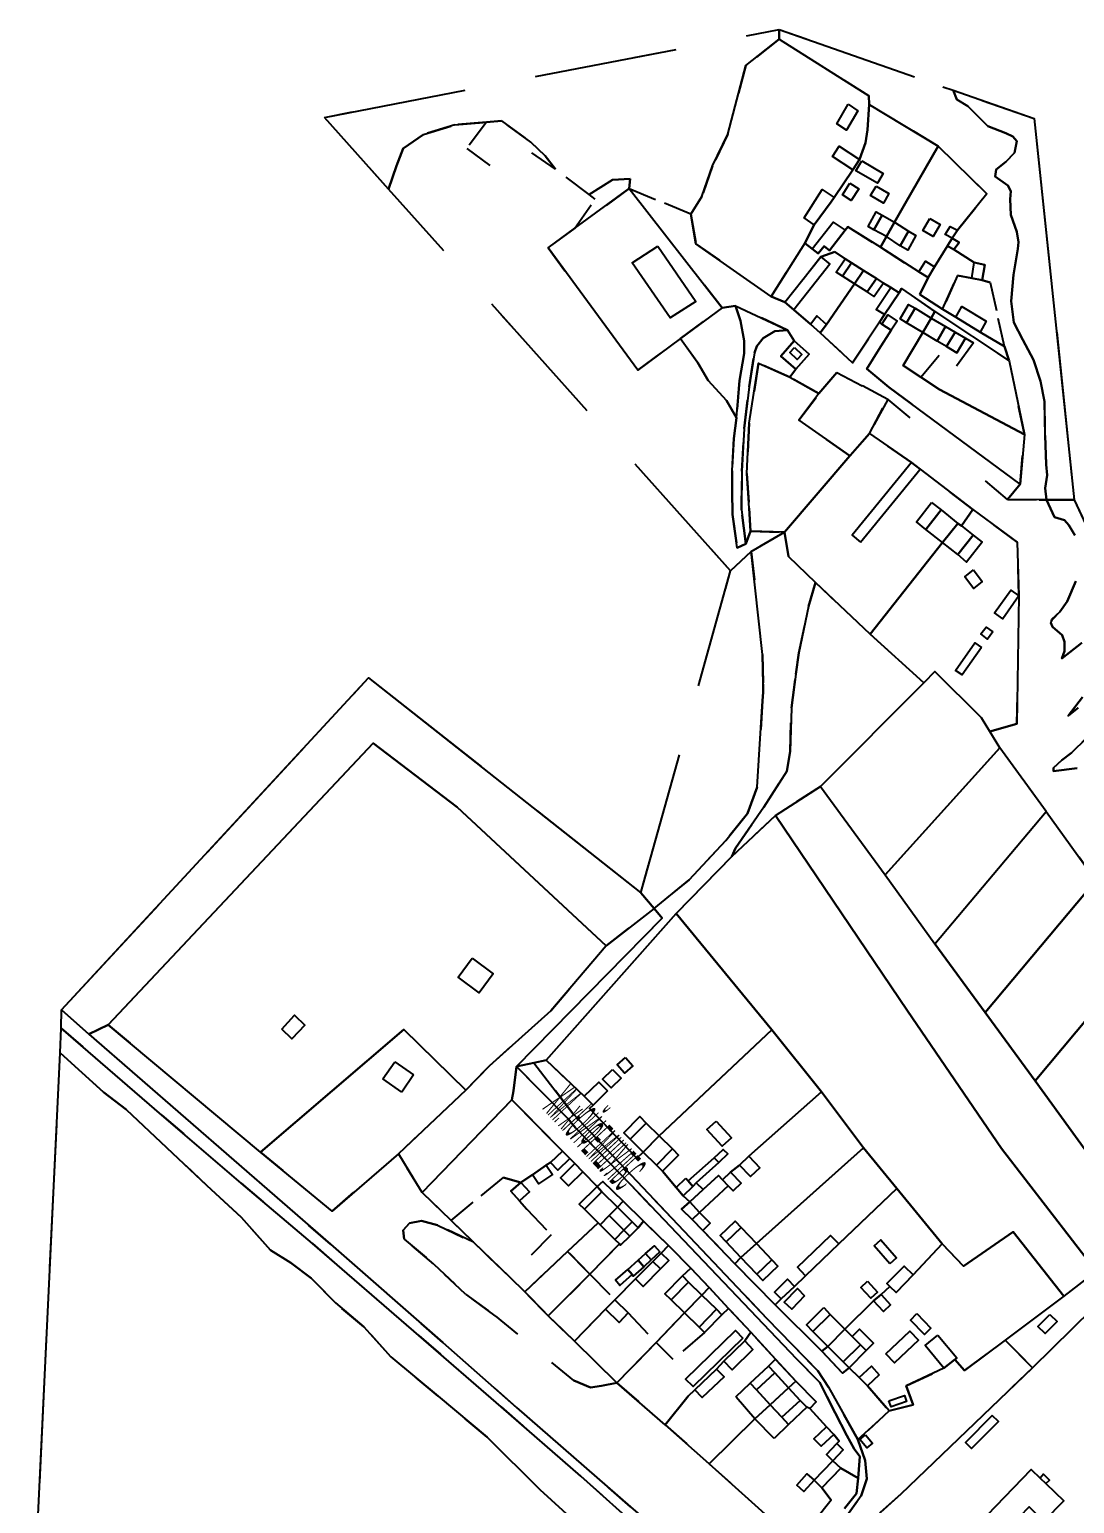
# Model space of a CAD drawing. Extents: x -14.1 to 15.6, y -19 to 8.9.
# Drawn here: x -14.06 to -10.41, y 3.77 to 8.91 of the extents above; entities that cross this region are included whole.
import ezdxf

# ---------------------------------------------------------------- set-up
doc = ezdxf.new("R2010")
doc.units = 0
doc.header["$MEASUREMENT"] = 0
doc.linetypes.add('DASHED', pattern=[0.75, 0.5, -0.25])
doc.linetypes.add('DOT', pattern=[1, 0, -1])
doc.layers.get('0').update_dxf_attribs({"linetype": 'CONTINUOUS'})

msp = doc.modelspace()

# ---------------------------------------------------------------- linework, layer by layer
at = {"color": 6, "linetype": 'DASHED'}
msp.add_lwpolyline([(-14.0578, 3.0923), (-13.9508, 5.3403), (-13.9478, 5.4263), (-13.9458, 5.4903), (-12.8748, 6.6493), (-11.9248, 5.8993), (-11.6118, 7.0223), (-12.8048, 8.3553), (-13.0288, 8.6053), (-11.4428, 8.9123), (-10.5528, 8.6013), (-10.4128, 7.2703), (-9.4128, 5.1263), (-7.9638, 3.9113), (-8.0418, 3.7273)], dxfattribs=at)
at = {"color": 7, "linetype": 'DOT'}
for points in [[(-11.4428, 8.9123), (-11.4428, 8.8783), (-11.5588, 8.7863), (-11.6218, 8.5473), (-11.6748, 8.4363), (-11.7118, 8.3293), (-11.7508, 8.2673), (-11.9658, 8.3573), (-11.9618, 8.3913), (-12.0238, 8.3873), (-12.1058, 8.3363), (-12.2228, 8.4253), (-12.2588, 8.4713), (-12.3088, 8.5193), (-12.4108, 8.5933), (-12.4638, 8.5883), (-12.5738, 8.5793), (-12.6838, 8.5463), (-12.7538, 8.4973), (-12.7778, 8.4363), (-12.8048, 8.3553), (-13.0288, 8.6053)], [(-11.4428, 8.9123), (-10.8718, 8.7123), (-10.8358, 8.7003), (-10.8228, 8.6683), (-10.7848, 8.6443), (-10.7148, 8.5753), (-10.6518, 8.5503), (-10.6278, 8.5393), (-10.6138, 8.5223), (-10.6218, 8.4813), (-10.6518, 8.4503), (-10.6858, 8.4233), (-10.6888, 8.3993), (-10.6448, 8.3683), (-10.6338, 8.3483), (-10.6368, 8.3203), (-10.6338, 8.2653), (-10.6138, 8.2063), (-10.6078, 8.1703), (-10.6098, 8.1463), (-10.6248, 8.0563), (-10.6328, 7.9643), (-10.6238, 7.8893), (-10.5928, 7.8293), (-10.5548, 7.7593), (-10.5308, 7.6843), (-10.5168, 7.6133), (-10.5148, 7.4953), (-10.5108, 7.3943), (-10.5078, 7.3563), (-10.5148, 7.3113), (-10.5098, 7.2703), (-10.5358, 7.2703), (-10.6458, 7.2723), (-10.6018, 7.3253), (-10.5868, 7.4983), (-10.6398, 7.7563), (-10.6568, 7.8053), (-10.7058, 8.0293), (-10.7348, 8.0373), (-10.7248, 8.0903), (-10.7618, 8.0993), (-10.8328, 8.1443), (-10.8148, 8.1683), (-10.8388, 8.1843), (-10.8208, 8.2123), (-10.7178, 8.3383), (-10.8878, 8.5053), (-11.1288, 8.6503), (-11.1298, 8.6803), (-11.4428, 8.8783)], [(-12.4638, 8.5883), (-12.4108, 8.5933), (-12.3088, 8.5193), (-12.2588, 8.4713), (-12.2228, 8.4253)], [(-12.8048, 8.3553), (-12.7778, 8.4363), (-12.7538, 8.4973), (-12.6838, 8.5463), (-12.5738, 8.5793), (-12.4638, 8.5883), (-12.5318, 8.4973), (-12.1558, 8.2183), (-12.2488, 8.1503), (-11.9358, 7.7233), (-11.7868, 7.8333), (-11.7258, 7.7483), (-11.6898, 7.6873), (-11.6258, 7.6173), (-11.5908, 7.5563), (-11.6008, 7.4843), (-11.6068, 7.3723), (-11.6068, 7.3023), (-11.6048, 7.2193), (-11.5888, 7.1033), (-11.5588, 7.1173), (-11.5428, 7.1613), (-11.4238, 7.1573), (-11.5398, 7.0903), (-11.6118, 7.0223)], [(-12.0838, 8.3203), (-12.1058, 8.3363), (-12.2228, 8.4253), (-12.4638, 8.5883), (-12.5318, 8.4973), (-12.1558, 8.2183)], [(-12.1558, 8.2183), (-12.0838, 8.3203), (-12.1058, 8.3363), (-12.0238, 8.3873), (-11.9618, 8.3913), (-11.9658, 8.3573)], [(-11.9658, 8.3573), (-11.7508, 8.2673), (-11.7328, 8.1643), (-11.4708, 7.9803), (-11.4228, 7.9603), (-11.3918, 7.9343), (-11.3328, 7.8833), (-11.2998, 7.8533), (-11.1868, 7.7493), (-11.0928, 7.8903), (-11.0838, 7.8843), (-11.0518, 7.8623), (-11.0948, 7.7953), (-11.1368, 7.7273), (-11.0598, 7.6643), (-10.6018, 7.3253), (-10.6458, 7.2723), (-11.0638, 7.6213), (-11.0638, 7.6213), (-11.2418, 7.7153), (-11.3038, 7.6413), (-11.4058, 7.6993), (-11.3848, 7.7263), (-11.3378, 7.7793), (-11.3898, 7.8253), (-11.4138, 7.8633), (-11.5948, 7.9473), (-11.6408, 7.9413)], [(-11.4708, 7.9803), (-11.3528, 8.1663), (-11.3268, 8.1463), (-11.3068, 8.1303), (-11.2858, 8.1563), (-11.2668, 8.1413), (-11.2118, 8.2123), (-11.2028, 8.2233), (-11.0888, 8.1523), (-10.9548, 8.0663), (-10.9228, 8.0463), (-10.9518, 7.9873), (-10.8728, 7.9363), (-10.8258, 7.9083), (-10.7418, 7.8563), (-10.6568, 7.8053), (-10.6398, 7.7563), (-10.8988, 7.9283), (-11.0158, 8.0083), (-11.0238, 7.9933), (-11.0528, 8.0113), (-11.0788, 8.0273), (-11.1028, 8.0433), (-11.1478, 8.0713), (-11.1898, 8.0983), (-11.2118, 8.1123), (-11.2488, 8.1363), (-11.2968, 8.1183), (-11.4228, 7.9603)], [(-10.8388, 8.1843), (-10.8148, 8.1683), (-10.8328, 8.1443), (-10.7618, 8.0993), (-10.7248, 8.0903), (-10.7348, 8.0373), (-10.7708, 8.0443), (-10.8198, 8.0533), (-10.8728, 7.9363), (-10.9518, 7.9873), (-10.9228, 8.0463), (-10.9008, 8.0833), (-10.8548, 8.1573)], [(-10.8728, 7.9363), (-10.8198, 8.0533), (-10.7708, 8.0443), (-10.7348, 8.0373), (-10.7058, 8.0293), (-10.6568, 7.8053), (-10.7418, 7.8563), (-10.8258, 7.9083)], [(-11.7868, 7.8333), (-11.6408, 7.9413), (-11.5948, 7.9473), (-11.5768, 7.8953), (-11.5648, 7.8253), (-11.5648, 7.7813), (-11.5808, 7.6873), (-11.5908, 7.5563), (-11.6258, 7.6173), (-11.6898, 7.6873), (-11.7258, 7.7483)], [(-11.4138, 7.8633), (-11.3898, 7.8253), (-11.4368, 7.7723), (-11.3848, 7.7263), (-11.4058, 7.6993), (-11.5148, 7.7473), (-11.5468, 7.5383), (-11.5548, 7.3623), (-11.5468, 7.2413), (-11.5428, 7.1613), (-11.5588, 7.1173), (-11.5738, 7.2353), (-11.5728, 7.3703), (-11.5648, 7.5193), (-11.5468, 7.6653), (-11.5288, 7.7833), (-11.5208, 7.8073), (-11.4988, 7.8353), (-11.4578, 7.8593)], [(-10.9478, 7.6983), (-10.8588, 7.8053), (-10.8228, 7.7833), (-10.7928, 7.8343), (-10.7648, 7.8183), (-10.8828, 7.6553)], [(-11.2418, 7.7153), (-11.0638, 7.6213), (-11.1278, 7.5023), (-11.1958, 7.4243), (-11.3738, 7.5483), (-11.3038, 7.6413)], [(-11.6118, 7.0223), (-11.5398, 7.0903), (-11.5008, 6.7313), (-11.4978, 6.6273), (-11.4978, 6.5993), (-11.5008, 6.5693), (-11.5188, 6.2673), (-11.5528, 6.1763), (-11.6288, 6.0813), (-11.7568, 5.9443), (-11.8788, 5.8443), (-11.9248, 5.8993)], [(-11.3158, 6.9823), (-11.1248, 6.8013), (-10.9378, 6.6313), (-11.2978, 6.2703), (-11.4558, 6.1683), (-11.6078, 6.0253), (-11.5948, 6.0553), (-11.4958, 6.1973), (-11.4158, 6.3233), (-11.4038, 6.3923), (-11.3998, 6.5443), (-11.3838, 6.6623), (-11.3738, 6.7363), (-11.3398, 6.8983)], [(-12.7708, 4.9873), (-12.5358, 5.2103), (-12.4528, 5.2953), (-12.2388, 5.4873), (-12.0458, 5.7133), (-11.8788, 5.8443), (-11.8508, 5.8103), (-12.3588, 5.2923), (-12.3688, 5.2083), (-12.3748, 5.1763), (-12.6878, 4.8533)], [(-12.2988, 5.3053), (-12.2548, 5.3143), (-12.1228, 5.1893), (-12.0918, 5.1583), (-12.1038, 5.1463), (-11.9388, 4.9723), (-11.9168, 4.9933), (-11.8708, 4.9483), (-11.8498, 4.9273), (-11.8018, 4.8703), (-11.7768, 4.8413), (-11.7538, 4.8203), (-11.7828, 4.7953), (-11.7458, 4.7583), (-11.7088, 4.7203), (-11.5968, 4.6043), (-11.4568, 4.4603), (-11.2938, 4.2993), (-11.2218, 4.2223), (-11.1988, 4.2413), (-11.1628, 4.2073), (-11.1348, 4.1783), (-11.0588, 4.0903), (-11.1678, 3.9903), (-11.2698, 4.1733), (-11.3078, 4.2303), (-11.4858, 4.4133), (-11.8168, 4.7633), (-12.1618, 5.1283)], [(-12.3588, 5.2923), (-12.1798, 5.1113), (-12.1528, 5.0783), (-11.9598, 4.8793), (-11.3808, 4.2713), (-11.3008, 4.1893), (-11.2758, 4.1413), (-11.2468, 4.0843), (-11.2068, 4.0053), (-11.1808, 3.9583), (-11.1608, 3.9313), (-11.1668, 3.8553), (-11.2278, 3.8903), (-11.2558, 3.9163), (-11.2188, 3.9543), (-11.2418, 3.9763), (-11.2328, 3.9853), (-11.2518, 4.0083), (-11.2778, 4.0353), (-11.3358, 4.0993), (-11.3128, 4.1223), (-11.3848, 4.1943), (-11.4558, 4.2713), (-11.5418, 4.3653), (-11.6188, 4.4483), (-11.6868, 4.5213), (-11.7508, 4.5883), (-11.8288, 4.6683), (-11.9158, 4.7533), (-11.9868, 4.8223), (-12.0578, 4.8913), (-12.0768, 4.8733), (-12.1278, 4.9253), (-12.1278, 4.9253), (-12.1558, 4.9543), (-12.1728, 4.9713), (-12.1988, 4.9973), (-12.3748, 5.1763), (-12.3688, 5.2083)], [(-12.3748, 5.1763), (-12.1988, 4.9973), (-12.2398, 4.9573), (-12.2548, 4.9483), (-12.3028, 4.9143), (-12.3438, 4.8883), (-12.4058, 4.9053), (-12.5868, 4.7553), (-12.6878, 4.8533)], [(-12.4058, 4.9053), (-12.3438, 4.8883), (-12.3788, 4.8573), (-12.3478, 4.8233), (-12.3228, 4.7953), (-12.2378, 4.7053), (-12.3818, 4.5573), (-12.5088, 4.6793), (-12.5868, 4.7553)], [(-11.7768, 4.8413), (-11.7438, 4.8743), (-11.7318, 4.8863), (-11.7078, 4.8633), (-11.7538, 4.8203)], [(-11.7828, 4.7953), (-11.7538, 4.8203), (-11.7198, 4.7833), (-11.7458, 4.7583)], [(-12.7318, 4.7453), (-12.6898, 4.7543), (-12.6348, 4.7393), (-12.5088, 4.6793), (-12.3818, 4.5573), (-12.3298, 4.5063), (-12.2478, 4.4223), (-12.1568, 4.3343), (-12.0088, 4.1883), (-12.0618, 4.1783), (-12.1008, 4.1723), (-12.1588, 4.1963), (-12.4328, 4.4223), (-12.5368, 4.4983), (-12.6468, 4.6023), (-12.7508, 4.6903), (-12.7538, 4.7213)], [(-12.1808, 4.6473), (-12.0738, 4.7473), (-12.0668, 4.7403), (-12.0158, 4.6893), (-11.9998, 4.6733), (-12.1028, 4.5683)], [(-12.3298, 4.5063), (-12.1808, 4.6473), (-12.1028, 4.5683), (-12.2478, 4.4223)], [(-12.2478, 4.4223), (-12.1028, 4.5683), (-12.0158, 4.4783), (-12.0478, 4.4453), (-12.1568, 4.3343)], [(-12.1568, 4.3343), (-12.0478, 4.4453), (-12.0008, 4.3993), (-11.9688, 4.4323), (-11.8718, 4.3293), (-12.0088, 4.1883)], [(-11.7728, 4.4323), (-11.7218, 4.3833), (-11.7028, 4.3643), (-11.8118, 4.2703), (-11.8718, 4.3293)], [(-10.6538, 4.3373), (-10.5588, 4.2413), (-11.0168, 3.8013), (-11.3588, 3.4933), (-11.3868, 3.5003), (-11.3448, 3.5523), (-11.3138, 3.5933), (-11.2268, 3.6953), (-11.1568, 3.7943), (-11.1368, 3.8533), (-11.1428, 3.9173), (-11.1678, 3.9903), (-11.0588, 4.0903), (-10.9748, 4.1123), (-10.9998, 4.1783), (-10.8678, 4.2393), (-10.8298, 4.2703), (-10.7958, 4.2313)], [(-11.2938, 4.2993), (-11.2728, 4.3153), (-11.2188, 4.2613), (-11.1988, 4.2413), (-11.2218, 4.2223)], [(-11.5438, 4.1873), (-11.5218, 4.1643), (-11.4738, 4.1123), (-11.5268, 4.0633), (-11.5938, 4.1393)], [(-11.5268, 4.0633), (-11.4738, 4.1123), (-11.4328, 4.0683), (-11.4098, 4.0433), (-11.4598, 3.9943)]]:
    msp.add_lwpolyline(points, close=True, dxfattribs=at)
at = {"color": 7, "linetype": 'Continuous'}
for points in [[(-11.4428, 8.8783), (-11.1298, 8.6803), (-11.1288, 8.6503), (-11.1348, 8.5623), (-11.1408, 8.5163), (-11.1618, 8.4583), (-11.1858, 8.4223), (-11.2508, 8.3263), (-11.2608, 8.3103), (-11.3208, 8.2303), (-11.3528, 8.1663), (-11.4708, 7.9803), (-11.7328, 8.1643), (-11.7508, 8.2673), (-11.7118, 8.3293), (-11.6748, 8.4363), (-11.6218, 8.5473), (-11.5588, 8.7863)], [(-11.4428, 8.8783), (-11.1298, 8.6803), (-11.1288, 8.6503), (-11.1348, 8.5623), (-11.1408, 8.5163), (-11.1618, 8.4583), (-11.1858, 8.4223), (-11.2508, 8.3263), (-11.2608, 8.3103), (-11.3208, 8.2303), (-11.3528, 8.1663), (-11.4708, 7.9803), (-11.7328, 8.1643), (-11.7508, 8.2673), (-11.7118, 8.3293), (-11.6748, 8.4363), (-11.6218, 8.5473), (-11.5588, 8.7863)], [(-11.1288, 8.6503), (-10.8878, 8.5053), (-11.0028, 8.3053), (-11.0398, 8.2403), (-11.0678, 8.1893), (-11.0888, 8.1523), (-11.2028, 8.2233), (-11.2118, 8.2123), (-11.2668, 8.1413), (-11.2858, 8.1563), (-11.3068, 8.1303), (-11.3268, 8.1463), (-11.3528, 8.1663), (-11.3208, 8.2303), (-11.2608, 8.3103), (-11.2508, 8.3263), (-11.1858, 8.4223), (-11.1618, 8.4583), (-11.1408, 8.5163), (-11.1348, 8.5623)], [(-11.1288, 8.6503), (-10.8878, 8.5053), (-11.0028, 8.3053), (-11.0398, 8.2403), (-11.0678, 8.1893), (-11.0888, 8.1523), (-11.2028, 8.2233), (-11.2118, 8.2123), (-11.2668, 8.1413), (-11.2858, 8.1563), (-11.3068, 8.1303), (-11.3268, 8.1463), (-11.3528, 8.1663), (-11.3208, 8.2303), (-11.2608, 8.3103), (-11.2508, 8.3263), (-11.1858, 8.4223), (-11.1618, 8.4583), (-11.1408, 8.5163), (-11.1348, 8.5623)], [(-11.2018, 8.6513), (-11.1678, 8.6283), (-11.2078, 8.5603), (-11.2408, 8.5833)], [(-11.1618, 8.4583), (-11.1858, 8.4223), (-11.2568, 8.4693), (-11.2328, 8.5053)], [(-10.8878, 8.5053), (-10.7178, 8.3383), (-10.8208, 8.2123), (-10.8388, 8.1843), (-10.8548, 8.1573), (-10.9008, 8.0833), (-10.9228, 8.0463), (-10.9548, 8.0663), (-11.0888, 8.1523), (-11.0678, 8.1893), (-11.0398, 8.2403), (-11.0028, 8.3053)], [(-10.8878, 8.5053), (-10.7178, 8.3383), (-10.8208, 8.2123), (-10.8388, 8.1843), (-10.8548, 8.1573), (-10.9008, 8.0833), (-10.9228, 8.0463), (-10.9548, 8.0663), (-11.0888, 8.1523), (-11.0678, 8.1893), (-11.0398, 8.2403), (-11.0028, 8.3053)], [(-11.1538, 8.4543), (-11.0798, 8.4093), (-11.0998, 8.3753), (-11.1748, 8.4193)], [(-11.9658, 8.3573), (-11.6408, 7.9413), (-11.7868, 7.8333), (-11.9358, 7.7233), (-12.2488, 8.1503), (-12.1558, 8.2183)], [(-11.9658, 8.3573), (-11.6408, 7.9413), (-11.7868, 7.8333), (-11.9358, 7.7233), (-12.2488, 8.1503), (-12.1558, 8.2183)], [(-11.2508, 8.3263), (-11.2608, 8.3103), (-11.3208, 8.2303), (-11.3548, 8.2543), (-11.2928, 8.3533)], [(-11.1958, 8.3763), (-11.1648, 8.3563), (-11.1918, 8.3153), (-11.2218, 8.3353)], [(-11.1038, 8.3653), (-11.0598, 8.3393), (-11.0788, 8.3063), (-11.1238, 8.3323)], [(-11.2118, 8.2123), (-11.2668, 8.1413), (-11.2858, 8.1563), (-11.3068, 8.1303), (-11.3268, 8.1463), (-11.2538, 8.2403)], [(-11.0828, 8.2643), (-11.1118, 8.2133), (-11.1318, 8.2243), (-11.1038, 8.2753)], [(-11.0398, 8.2403), (-11.0678, 8.1893), (-11.1118, 8.2133), (-11.0828, 8.2643)], [(-11.0678, 8.1893), (-11.0398, 8.2403), (-10.9918, 8.2083), (-11.0198, 8.1573)], [(-10.9168, 8.2523), (-10.8808, 8.2313), (-10.9048, 8.1893), (-10.9418, 8.2103)], [(-11.0198, 8.1573), (-10.9918, 8.2083), (-10.9658, 8.1933), (-10.9938, 8.1423)], [(-10.8208, 8.2123), (-10.8388, 8.1843), (-10.8638, 8.1963), (-10.8458, 8.2243)], [(-10.8388, 8.1843), (-10.8548, 8.1573), (-10.8328, 8.1443), (-10.8148, 8.1683)], [(-11.8658, 8.1563), (-11.7328, 7.9633), (-11.8228, 7.9053), (-11.9558, 8.0983)], [(-11.2488, 8.1363), (-11.2118, 8.1123), (-11.1898, 8.0983), (-11.1478, 8.0713), (-11.1798, 8.0243), (-11.2768, 7.8823), (-11.2998, 7.8533), (-11.3328, 7.8833), (-11.3918, 7.9343), (-11.4228, 7.9603), (-11.2968, 8.1183)], [(-11.2488, 8.1363), (-11.2118, 8.1123), (-11.1898, 8.0983), (-11.1478, 8.0713), (-11.1798, 8.0243), (-11.2768, 7.8823), (-11.2998, 7.8533), (-11.3328, 7.8833), (-11.3918, 7.9343), (-11.4228, 7.9603), (-11.2968, 8.1183)], [(-11.3918, 7.9343), (-11.4228, 7.9603), (-11.2968, 8.1183), (-11.2658, 8.0933)], [(-11.2118, 8.1123), (-11.1898, 8.0983), (-11.2218, 8.0513), (-11.2438, 8.0653)], [(-11.1898, 8.0983), (-11.1478, 8.0713), (-11.1798, 8.0243), (-11.2218, 8.0513)], [(-10.9008, 8.0833), (-10.9228, 8.0463), (-10.9548, 8.0663), (-10.9318, 8.1033)], [(-10.7618, 8.0993), (-10.7248, 8.0903), (-10.7348, 8.0373), (-10.7708, 8.0443)], [(-11.1478, 8.0713), (-11.1028, 8.0433), (-11.0788, 8.0273), (-11.0528, 8.0113), (-11.0238, 7.9933), (-11.0748, 7.9173), (-11.0928, 7.8903), (-11.1868, 7.7493), (-11.2998, 7.8533), (-11.2768, 7.8823), (-11.1798, 8.0243)], [(-11.1478, 8.0713), (-11.1028, 8.0433), (-11.0788, 8.0273), (-11.0528, 8.0113), (-11.0238, 7.9933), (-11.0748, 7.9173), (-11.0928, 7.8903), (-11.1868, 7.7493), (-11.2998, 7.8533), (-11.2768, 7.8823), (-11.1798, 8.0243)], [(-11.1798, 8.0243), (-11.1478, 8.0713), (-11.1028, 8.0433), (-11.1358, 7.9963)], [(-11.1358, 7.9963), (-11.1028, 8.0433), (-11.0788, 8.0273), (-11.1108, 7.9803)], [(-11.0238, 7.9933), (-11.0158, 8.0083), (-10.8988, 7.9283), (-10.9118, 7.9043), (-10.9418, 7.8543), (-11.0098, 7.7393), (-10.9478, 7.6983), (-10.8828, 7.6553), (-10.5868, 7.4983), (-10.6018, 7.3253), (-11.0598, 7.6643), (-11.1368, 7.7273), (-11.0948, 7.7953), (-11.0518, 7.8623), (-11.0838, 7.8843), (-11.0928, 7.8903), (-11.0748, 7.9173)], [(-11.0238, 7.9933), (-11.0158, 8.0083), (-10.8988, 7.9283), (-10.9118, 7.9043), (-10.9418, 7.8543), (-11.0098, 7.7393), (-10.9478, 7.6983), (-10.8828, 7.6553), (-10.5868, 7.4983), (-10.6018, 7.3253), (-11.0598, 7.6643), (-11.1368, 7.7273), (-11.0948, 7.7953), (-11.0518, 7.8623), (-11.0838, 7.8843), (-11.0928, 7.8903), (-11.0748, 7.9173)], [(-11.0528, 8.0113), (-11.0238, 7.9933), (-11.0748, 7.9173), (-11.1038, 7.9353)], [(-11.5948, 7.9473), (-11.4138, 7.8633), (-11.4578, 7.8593), (-11.4988, 7.8353), (-11.5208, 7.8073), (-11.5288, 7.7833), (-11.5468, 7.6653), (-11.5648, 7.5193), (-11.5728, 7.3703), (-11.5738, 7.2353), (-11.5588, 7.1173), (-11.5888, 7.1033), (-11.6048, 7.2193), (-11.6068, 7.3023), (-11.6068, 7.3723), (-11.6008, 7.4843), (-11.5908, 7.5563), (-11.5808, 7.6873), (-11.5648, 7.7813), (-11.5648, 7.8253), (-11.5768, 7.8953)], [(-10.9678, 7.9393), (-10.9978, 7.8883), (-11.0198, 7.9023), (-10.9908, 7.9523)], [(-10.8988, 7.9283), (-10.6398, 7.7563), (-10.5868, 7.4983), (-10.8828, 7.6553), (-10.9478, 7.6983), (-11.0098, 7.7393), (-10.9418, 7.8543), (-10.9118, 7.9043)], [(-10.8988, 7.9283), (-10.6398, 7.7563), (-10.5868, 7.4983), (-10.8828, 7.6553), (-10.9478, 7.6983), (-11.0098, 7.7393), (-10.9418, 7.8543), (-10.9118, 7.9043)], [(-10.9118, 7.9043), (-10.9418, 7.8543), (-10.9978, 7.8883), (-10.9678, 7.9393)], [(-10.7418, 7.8563), (-10.8258, 7.9083), (-10.8048, 7.9453), (-10.7198, 7.8943)], [(-11.2768, 7.8823), (-11.2998, 7.8533), (-11.3328, 7.8833), (-11.3108, 7.9123)], [(-11.0518, 7.8623), (-11.0838, 7.8843), (-11.0628, 7.9163), (-11.0308, 7.8943)], [(-10.9418, 7.8543), (-10.9118, 7.9043), (-10.8618, 7.8753), (-10.8918, 7.8243)], [(-10.8918, 7.8243), (-10.8618, 7.8753), (-10.8288, 7.8553), (-10.8588, 7.8053)], [(-11.3898, 7.8253), (-11.3378, 7.7793), (-11.3848, 7.7263), (-11.4368, 7.7723)], [(-11.3898, 7.8253), (-11.3378, 7.7793), (-11.3848, 7.7263), (-11.4368, 7.7723)], [(-10.8588, 7.8053), (-10.8288, 7.8553), (-10.7928, 7.8343), (-10.8228, 7.7833)], [(-11.3888, 7.8023), (-11.3628, 7.7783), (-11.3798, 7.7603), (-11.4058, 7.7853)], [(-11.1958, 7.4243), (-11.4238, 7.1573), (-11.5428, 7.1613), (-11.5468, 7.2413), (-11.5548, 7.3623), (-11.5468, 7.5383), (-11.5148, 7.7473), (-11.4058, 7.6993), (-11.3038, 7.6413), (-11.3738, 7.5483)], [(-11.1958, 7.4243), (-11.4238, 7.1573), (-11.5428, 7.1613), (-11.5468, 7.2413), (-11.5548, 7.3623), (-11.5468, 7.5383), (-11.5148, 7.7473), (-11.4058, 7.6993), (-11.3038, 7.6413), (-11.3738, 7.5483)], [(-11.1278, 7.5023), (-10.9808, 7.4013), (-10.9508, 7.3773), (-10.7668, 7.2363), (-10.8068, 7.1793), (-10.8188, 7.1883), (-10.8728, 7.1213), (-11.1248, 6.8013), (-11.3158, 6.9823), (-11.4098, 7.0723), (-11.4238, 7.1573), (-11.1958, 7.4243)], [(-11.1278, 7.5023), (-10.9808, 7.4013), (-10.9508, 7.3773), (-10.7668, 7.2363), (-10.8068, 7.1793), (-10.8188, 7.1883), (-10.8728, 7.1213), (-11.1248, 6.8013), (-11.3158, 6.9823), (-11.4098, 7.0723), (-11.4238, 7.1573), (-11.1958, 7.4243)], [(-11.1588, 7.1223), (-10.9508, 7.3773), (-10.9808, 7.4013), (-11.1878, 7.1473)], [(-10.9108, 7.2613), (-10.8778, 7.2353), (-10.9308, 7.1673), (-10.9638, 7.1933)], [(-11.1248, 6.8013), (-10.8728, 7.1213), (-10.8188, 7.1883), (-10.8068, 7.1793), (-10.7668, 7.2363), (-10.6118, 7.1233), (-10.6058, 6.9353), (-10.6128, 6.4883), (-10.7078, 6.4623), (-10.7368, 6.5093), (-10.8998, 6.6713), (-10.9378, 6.6313)], [(-11.1248, 6.8013), (-10.8728, 7.1213), (-10.8188, 7.1883), (-10.8068, 7.1793), (-10.7668, 7.2363), (-10.6118, 7.1233), (-10.6058, 6.9353), (-10.6128, 6.4883), (-10.7078, 6.4623), (-10.7368, 6.5093), (-10.8998, 6.6713), (-10.9378, 6.6313)], [(-10.8778, 7.2353), (-10.8188, 7.1883), (-10.8728, 7.1213), (-10.9308, 7.1673)], [(-11.5398, 7.0903), (-11.4238, 7.1573), (-11.4098, 7.0723), (-11.3158, 6.9823), (-11.3398, 6.8983), (-11.3738, 6.7363), (-11.3838, 6.6623), (-11.3998, 6.5443), (-11.4038, 6.3923), (-11.4158, 6.3233), (-11.4958, 6.1973), (-11.5948, 6.0553), (-11.6078, 6.0253), (-11.8018, 5.8263), (-12.2548, 5.3143), (-12.2988, 5.3053), (-12.3588, 5.2923), (-11.8508, 5.8103), (-11.8788, 5.8443), (-11.7568, 5.9443), (-11.6288, 6.0813), (-11.5528, 6.1763), (-11.5188, 6.2673), (-11.5008, 6.5693), (-11.4978, 6.5993), (-11.4978, 6.6273), (-11.5008, 6.7313)], [(-10.8188, 7.1883), (-10.8068, 7.1793), (-10.7658, 7.1473), (-10.8188, 7.0793), (-10.8728, 7.1213)], [(-10.8188, 7.0793), (-10.7658, 7.1473), (-10.7348, 7.1223), (-10.7888, 7.0533)], [(-10.7648, 7.0263), (-10.7338, 6.9853), (-10.7648, 6.9613), (-10.7948, 7.0023)], [(-10.6058, 6.9353), (-10.6618, 6.8553), (-10.6908, 6.8763), (-10.6338, 6.9553)], [(-10.6968, 6.8093), (-10.7158, 6.7843), (-10.7388, 6.8023), (-10.7208, 6.8263)], [(-10.7368, 6.7553), (-10.8038, 6.6593), (-10.8268, 6.6753), (-10.7598, 6.7713)], [(-13.8508, 5.4053), (-13.9458, 5.4903), (-12.8748, 6.6493), (-11.9248, 5.8993), (-11.8788, 5.8443), (-12.0458, 5.7133), (-12.5658, 6.1973), (-12.8588, 6.4213), (-13.7828, 5.4383)], [(-11.2978, 6.2703), (-11.0728, 5.9613), (-10.6728, 6.4053), (-10.7078, 6.4623), (-10.7368, 6.5093), (-10.8998, 6.6713), (-10.9378, 6.6313)], [(-11.2978, 6.2703), (-11.0728, 5.9613), (-10.6728, 6.4053), (-10.7078, 6.4623), (-10.7368, 6.5093), (-10.8998, 6.6713), (-10.9378, 6.6313)], [(-13.7828, 5.4383), (-12.8588, 6.4213), (-12.5658, 6.1973), (-12.0458, 5.7133), (-12.2388, 5.4873), (-12.4528, 5.2953), (-12.5358, 5.2103), (-12.7518, 5.4213), (-13.2518, 4.9933)], [(-13.7828, 5.4383), (-12.8588, 6.4213), (-12.5658, 6.1973), (-12.0458, 5.7133), (-12.2388, 5.4873), (-12.4528, 5.2953), (-12.5358, 5.2103), (-12.7518, 5.4213), (-13.2518, 4.9933)], [(-11.0728, 5.9613), (-10.8988, 5.7213), (-10.5108, 6.1833), (-10.6728, 6.4053)], [(-11.0728, 5.9613), (-10.8988, 5.7213), (-10.5108, 6.1833), (-10.6728, 6.4053)], [(-11.4558, 6.1683), (-11.2978, 6.2703), (-11.0728, 5.9613), (-10.8988, 5.7213), (-10.7238, 5.4813), (-10.5488, 5.2423), (-10.3748, 5.0013), (-10.1288, 4.6793), (-10.2988, 4.5353), (-10.3368, 4.5783), (-10.6668, 5.0063), (-10.9948, 5.4873)], [(-11.4558, 6.1683), (-11.2978, 6.2703), (-11.0728, 5.9613), (-10.8988, 5.7213), (-10.7238, 5.4813), (-10.5488, 5.2423), (-10.3748, 5.0013), (-10.1288, 4.6793), (-10.2988, 4.5353), (-10.3368, 4.5783), (-10.6668, 5.0063), (-10.9948, 5.4873)], [(-10.5108, 6.1833), (-10.3378, 5.9423), (-10.7238, 5.4813), (-10.8988, 5.7213)], [(-10.5108, 6.1833), (-10.3378, 5.9423), (-10.7238, 5.4813), (-10.8988, 5.7213)], [(-10.4488, 4.4913), (-10.6258, 4.7153), (-10.7998, 4.5953), (-10.8738, 4.6733), (-11.0318, 4.8663), (-11.1478, 5.0083), (-11.2948, 5.2043), (-11.4678, 5.4203), (-11.8018, 5.8263), (-11.6078, 6.0253), (-11.4558, 6.1683), (-10.9948, 5.4873), (-10.6668, 5.0063), (-10.3368, 4.5783)], [(-10.4488, 4.4913), (-10.6258, 4.7153), (-10.7998, 4.5953), (-10.8738, 4.6733), (-11.0318, 4.8663), (-11.1478, 5.0083), (-11.2948, 5.2043), (-11.4678, 5.4203), (-11.8018, 5.8263), (-11.6078, 6.0253), (-11.4558, 6.1683), (-10.9948, 5.4873), (-10.6668, 5.0063), (-10.3368, 4.5783)], [(-10.3378, 5.9423), (-10.1678, 5.6983), (-10.5488, 5.2423), (-10.7238, 5.4813)], [(-10.3378, 5.9423), (-10.1678, 5.6983), (-10.5488, 5.2423), (-10.7238, 5.4813)], [(-12.2548, 5.3143), (-11.8018, 5.8263), (-11.4678, 5.4203), (-11.8608, 5.0503), (-11.9168, 4.9933), (-11.9388, 4.9723), (-12.1038, 5.1463), (-12.0918, 5.1583), (-12.1228, 5.1893)], [(-12.2548, 5.3143), (-11.8018, 5.8263), (-11.4678, 5.4203), (-11.8608, 5.0503), (-11.9168, 4.9933), (-11.9388, 4.9723), (-12.1038, 5.1463), (-12.0918, 5.1583), (-12.1228, 5.1893)], [(-12.5138, 5.6703), (-12.4398, 5.6163), (-12.4888, 5.5503), (-12.5628, 5.6043)], [(-10.5488, 5.2423), (-10.1678, 5.6983), (-9.9958, 5.4573), (-10.3748, 5.0013)], [(-10.5488, 5.2423), (-10.1678, 5.6983), (-9.9958, 5.4573), (-10.3748, 5.0013)], [(-13.9458, 5.4903), (-13.8508, 5.4053), (-13.0078, 4.6723), (-12.6158, 4.3293), (-12.3588, 4.1023), (-11.9608, 3.7563), (-11.5098, 3.3663), (-10.3318, 2.3623), (-10.3628, 2.3283), (-10.8728, 2.7663), (-11.2278, 3.0633), (-11.2798, 3.1073), (-11.4958, 3.2903), (-12.1348, 3.8633), (-12.4128, 4.1043), (-12.6998, 4.3543), (-13.0708, 4.6743), (-13.3188, 4.8853), (-13.5958, 5.1223), (-13.9478, 5.4263)], [(-13.1778, 5.4233), (-13.1328, 5.4713), (-13.0968, 5.4373), (-13.1428, 5.3893)], [(-13.2518, 4.9933), (-12.7518, 5.4213), (-12.5358, 5.2103), (-12.7708, 4.9873), (-13.0018, 4.7883)], [(-13.2518, 4.9933), (-12.7518, 5.4213), (-12.5358, 5.2103), (-12.7708, 4.9873), (-13.0018, 4.7883)], [(-11.9168, 4.9933), (-11.8608, 5.0503), (-11.4678, 5.4203), (-11.2948, 5.2043), (-11.5478, 4.9793), (-11.5808, 4.9483), (-11.6118, 4.9233), (-11.6398, 4.8973), (-11.6538, 4.9123), (-11.7078, 4.8633), (-11.7318, 4.8863), (-11.7438, 4.8743), (-11.7768, 4.8413), (-11.8018, 4.8703), (-11.8498, 4.9273), (-11.8708, 4.9483)], [(-11.9168, 4.9933), (-11.8608, 5.0503), (-11.4678, 5.4203), (-11.2948, 5.2043), (-11.5478, 4.9793), (-11.5808, 4.9483), (-11.6118, 4.9233), (-11.6398, 4.8973), (-11.6538, 4.9123), (-11.7078, 4.8633), (-11.7318, 4.8863), (-11.7438, 4.8743), (-11.7768, 4.8413), (-11.8018, 4.8703), (-11.8498, 4.9273), (-11.8708, 4.9483)], [(-11.9788, 5.3243), (-11.9528, 5.2953), (-11.9818, 5.2693), (-12.0078, 5.2983)], [(-12.0238, 5.2823), (-11.9938, 5.2523), (-12.0288, 5.2183), (-12.0588, 5.2483)], [(-12.0418, 5.2083), (-12.0918, 5.1583), (-12.1228, 5.1893), (-12.0718, 5.2383)], [(-11.5968, 4.6043), (-11.7088, 4.7203), (-11.7458, 4.7583), (-11.7828, 4.7953), (-11.7538, 4.8203), (-11.7768, 4.8413), (-11.7438, 4.8743), (-11.7318, 4.8863), (-11.7078, 4.8633), (-11.6538, 4.9123), (-11.6398, 4.8973), (-11.6118, 4.9233), (-11.5808, 4.9483), (-11.5478, 4.9793), (-11.2948, 5.2043), (-11.1478, 5.0083), (-11.5218, 4.6753), (-11.5758, 4.6263)], [(-11.5968, 4.6043), (-11.7088, 4.7203), (-11.7458, 4.7583), (-11.7828, 4.7953), (-11.7538, 4.8203), (-11.7768, 4.8413), (-11.7438, 4.8743), (-11.7318, 4.8863), (-11.7078, 4.8633), (-11.6538, 4.9123), (-11.6398, 4.8973), (-11.6118, 4.9233), (-11.5808, 4.9483), (-11.5478, 4.9793), (-11.2948, 5.2043), (-11.1478, 5.0083), (-11.5218, 4.6753), (-11.5758, 4.6263)], [(-12.3748, 5.1763), (-12.1988, 4.9973), (-12.1728, 4.9713), (-12.1558, 4.9543), (-12.1278, 4.9253), (-12.0768, 4.8733), (-12.0578, 4.8913), (-11.9868, 4.8223), (-12.0068, 4.8013), (-12.0358, 4.7723), (-12.0668, 4.7403), (-12.0738, 4.7473), (-12.1808, 4.6473), (-12.3298, 4.5063), (-12.3818, 4.5573), (-12.5088, 4.6793), (-12.5868, 4.7553), (-12.6878, 4.8533)], [(-12.3748, 5.1763), (-12.1988, 4.9973), (-12.1728, 4.9713), (-12.1558, 4.9543), (-12.1278, 4.9253), (-12.0768, 4.8733), (-12.0578, 4.8913), (-11.9868, 4.8223), (-12.0068, 4.8013), (-12.0358, 4.7723), (-12.0668, 4.7403), (-12.0738, 4.7473), (-12.1808, 4.6473), (-12.3298, 4.5063), (-12.3818, 4.5573), (-12.5088, 4.6793), (-12.5868, 4.7553), (-12.6878, 4.8533)], [(-11.9068, 5.0953), (-11.9628, 5.0393), (-11.9848, 5.0613), (-11.9288, 5.1183)], [(-11.9068, 5.0953), (-11.8608, 5.0503), (-11.9168, 4.9933), (-11.9628, 5.0393)], [(-11.6628, 5.1023), (-11.6088, 5.0433), (-11.6408, 5.0143), (-11.6948, 5.0723)], [(-11.8608, 5.0503), (-11.8148, 5.0053), (-11.8708, 4.9483), (-11.9168, 4.9933)], [(-12.1988, 4.9973), (-12.1728, 4.9713), (-12.2148, 4.9303), (-12.2398, 4.9573)], [(-11.8708, 4.9483), (-11.8148, 5.0053), (-11.7938, 4.9833), (-11.8498, 4.9273)], [(-11.6528, 4.9573), (-11.6688, 4.9743), (-11.6378, 5.0033), (-11.6218, 4.9873)], [(-11.4568, 4.4603), (-11.5968, 4.6043), (-11.5758, 4.6263), (-11.5218, 4.6753), (-11.1478, 5.0083), (-11.0318, 4.8663), (-11.2348, 4.6733), (-11.3508, 4.5623), (-11.3888, 4.5253), (-11.4358, 4.4813)], [(-11.4568, 4.4603), (-11.5968, 4.6043), (-11.5758, 4.6263), (-11.5218, 4.6753), (-11.1478, 5.0083), (-11.0318, 4.8663), (-11.2348, 4.6733), (-11.3508, 4.5623), (-11.3888, 4.5253), (-11.4358, 4.4813)], [(-12.3028, 4.9143), (-12.2548, 4.9483), (-12.2328, 4.9163), (-12.2818, 4.8833)], [(-12.1558, 4.9543), (-12.1278, 4.9253), (-12.1778, 4.8763), (-12.2058, 4.9043)], [(-11.7598, 4.8933), (-11.6688, 4.9743), (-11.6528, 4.9573), (-11.7318, 4.8863), (-11.7438, 4.8743)], [(-11.5478, 4.9793), (-11.5098, 4.9393), (-11.5428, 4.9083), (-11.5808, 4.9483)], [(-12.3438, 4.8883), (-12.3138, 4.8553), (-12.3478, 4.8233), (-12.3788, 4.8573)], [(-12.0768, 4.8733), (-12.0578, 4.8913), (-11.9868, 4.8223), (-12.0068, 4.8013), (-12.0608, 4.8553)], [(-11.7678, 4.9033), (-11.7598, 4.8933), (-11.7438, 4.8743), (-11.7768, 4.8413), (-11.8018, 4.8703)], [(-11.6198, 4.8763), (-11.7198, 4.7833), (-11.7538, 4.8203), (-11.7078, 4.8633), (-11.6538, 4.9123), (-11.6398, 4.8973)], [(-11.6398, 4.8973), (-11.6118, 4.9233), (-11.5748, 4.8853), (-11.6028, 4.8583), (-11.6198, 4.8763)], [(-12.0608, 4.8553), (-12.1218, 4.7943), (-12.1398, 4.8123), (-12.0768, 4.8733)], [(-12.0068, 4.8013), (-12.0358, 4.7723), (-12.0668, 4.7403), (-12.0738, 4.7473), (-12.1218, 4.7943), (-12.0608, 4.8553)], [(-11.2938, 4.2993), (-11.4568, 4.4603), (-11.4358, 4.4813), (-11.3888, 4.5253), (-11.3508, 4.5623), (-11.2348, 4.6733), (-11.0318, 4.8663), (-10.8738, 4.6733), (-10.9748, 4.5653), (-11.0348, 4.5043), (-11.0558, 4.5253), (-11.0868, 4.4973), (-11.1128, 4.4743), (-11.2138, 4.3763), (-11.2728, 4.3153)], [(-11.2938, 4.2993), (-11.4568, 4.4603), (-11.4358, 4.4813), (-11.3888, 4.5253), (-11.3508, 4.5623), (-11.2348, 4.6733), (-11.0318, 4.8663), (-10.8738, 4.6733), (-10.9748, 4.5653), (-11.0348, 4.5043), (-11.0558, 4.5253), (-11.0868, 4.4973), (-11.1128, 4.4743), (-11.2138, 4.3763), (-11.2728, 4.3153)], [(-12.2478, 4.4223), (-12.1028, 4.5683), (-11.9998, 4.6733), (-11.9958, 4.6693), (-11.9638, 4.7003), (-11.9848, 4.7213), (-12.0358, 4.7723), (-12.0068, 4.8013), (-11.9548, 4.7503), (-11.9348, 4.7293), (-11.9158, 4.7533), (-11.8288, 4.6683), (-11.8538, 4.6413), (-11.8828, 4.6123), (-11.9438, 4.5513), (-12.0158, 4.4783), (-12.0478, 4.4453), (-12.1568, 4.3343)], [(-12.2478, 4.4223), (-12.1028, 4.5683), (-11.9998, 4.6733), (-11.9958, 4.6693), (-11.9638, 4.7003), (-11.9848, 4.7213), (-12.0358, 4.7723), (-12.0068, 4.8013), (-11.9548, 4.7503), (-11.9348, 4.7293), (-11.9158, 4.7533), (-11.8288, 4.6683), (-11.8538, 4.6413), (-11.8828, 4.6123), (-11.9438, 4.5513), (-12.0158, 4.4783), (-12.0478, 4.4453), (-12.1568, 4.3343)], [(-11.9848, 4.7213), (-12.0358, 4.7723), (-12.0068, 4.8013), (-11.9548, 4.7503)], [(-12.0068, 4.8013), (-11.9868, 4.8223), (-11.9158, 4.7533), (-11.9348, 4.7293), (-11.9548, 4.7503)], [(-12.3298, 4.5063), (-12.1808, 4.6473), (-12.0738, 4.7473), (-12.0668, 4.7403), (-12.0358, 4.7723), (-11.9848, 4.7213), (-11.9638, 4.7003), (-11.9958, 4.6693), (-11.9998, 4.6733), (-12.1028, 4.5683), (-12.2478, 4.4223)], [(-12.3298, 4.5063), (-12.1808, 4.6473), (-12.0738, 4.7473), (-12.0668, 4.7403), (-12.0358, 4.7723), (-11.9848, 4.7213), (-11.9638, 4.7003), (-11.9958, 4.6693), (-11.9998, 4.6733), (-12.1028, 4.5683), (-12.2478, 4.4223)], [(-12.0668, 4.7403), (-12.0358, 4.7723), (-11.9848, 4.7213), (-12.0158, 4.6893)], [(-11.9638, 4.7003), (-11.9848, 4.7213), (-11.9548, 4.7503), (-11.9348, 4.7293)], [(-11.7088, 4.7203), (-11.7458, 4.7583), (-11.7198, 4.7833), (-11.6828, 4.7453)], [(-11.5748, 4.7303), (-11.6278, 4.6803), (-11.6478, 4.7023), (-11.5958, 4.7523)], [(-12.0158, 4.6893), (-11.9848, 4.7213), (-11.9638, 4.7003), (-11.9958, 4.6693), (-11.9998, 4.6733)], [(-11.5748, 4.7303), (-11.5218, 4.6753), (-11.5758, 4.6263), (-11.6278, 4.6803)], [(-11.2348, 4.6733), (-11.3508, 4.5623), (-11.3788, 4.5923), (-11.2638, 4.7033)], [(-11.1988, 4.2413), (-11.2218, 4.2223), (-11.2938, 4.2993), (-11.2728, 4.3153), (-11.2138, 4.3763), (-11.1128, 4.4743), (-11.0868, 4.4973), (-11.0558, 4.5253), (-11.0348, 4.5043), (-10.9748, 4.5653), (-10.8738, 4.6733), (-10.7998, 4.5953), (-10.6258, 4.7153), (-10.4488, 4.4913), (-10.6538, 4.3373), (-10.7958, 4.2313), (-10.8298, 4.2703), (-10.8678, 4.2393), (-10.9998, 4.1783), (-10.9748, 4.1123), (-11.0588, 4.0903), (-11.1348, 4.1783), (-11.1628, 4.2073)], [(-11.1988, 4.2413), (-11.2218, 4.2223), (-11.2938, 4.2993), (-11.2728, 4.3153), (-11.2138, 4.3763), (-11.1128, 4.4743), (-11.0868, 4.4973), (-11.0558, 4.5253), (-11.0348, 4.5043), (-10.9748, 4.5653), (-10.8738, 4.6733), (-10.7998, 4.5953), (-10.6258, 4.7153), (-10.4488, 4.4913), (-10.6538, 4.3373), (-10.7958, 4.2313), (-10.8298, 4.2703), (-10.8678, 4.2393), (-10.9998, 4.1783), (-10.9748, 4.1123), (-11.0588, 4.0903), (-11.1348, 4.1783), (-11.1628, 4.2073)], [(-11.0568, 4.6043), (-11.1108, 4.6673), (-11.0878, 4.6873), (-11.0328, 4.6243)], [(-12.1568, 4.3343), (-12.0478, 4.4453), (-12.0158, 4.4783), (-11.9438, 4.5513), (-11.8828, 4.6123), (-11.8538, 4.6413), (-11.8288, 4.6683), (-11.7508, 4.5883), (-11.6868, 4.5213), (-11.7118, 4.4943), (-11.7728, 4.4323), (-11.8718, 4.3293), (-12.0088, 4.1883)], [(-12.1568, 4.3343), (-12.0478, 4.4453), (-12.0158, 4.4783), (-11.9438, 4.5513), (-11.8828, 4.6123), (-11.8538, 4.6413), (-11.8288, 4.6683), (-11.7508, 4.5883), (-11.6868, 4.5213), (-11.7118, 4.4943), (-11.7728, 4.4323), (-11.8718, 4.3293), (-12.0088, 4.1883)], [(-11.9148, 4.5933), (-11.9348, 4.6163), (-11.9088, 4.6403), (-11.8888, 4.6173)], [(-11.8888, 4.6173), (-11.9088, 4.6403), (-11.8778, 4.6673), (-11.8588, 4.6453)], [(-11.8828, 4.6123), (-11.8538, 4.6413), (-11.8278, 4.6153), (-11.8568, 4.5863)], [(-11.5218, 4.6753), (-11.4678, 4.6173), (-11.5198, 4.5673), (-11.5758, 4.6263)], [(-11.9708, 4.5843), (-11.9548, 4.5663), (-11.9978, 4.5283), (-12.0138, 4.5473)], [(-11.9708, 4.5843), (-11.9348, 4.6163), (-11.9148, 4.5933), (-11.9518, 4.5613), (-11.9548, 4.5663)], [(-11.9438, 4.5513), (-11.8828, 4.6123), (-11.8568, 4.5863), (-11.9168, 4.5253)], [(-11.7798, 4.5623), (-11.7508, 4.5883), (-11.6868, 4.5213), (-11.7118, 4.4943), (-11.7588, 4.5403)], [(-11.5198, 4.5673), (-11.4678, 4.6173), (-11.4468, 4.5963), (-11.4998, 4.5463)], [(-10.9748, 4.5653), (-11.0348, 4.5043), (-11.0558, 4.5253), (-11.0668, 4.5353), (-11.0068, 4.5963)], [(-11.7588, 4.5403), (-11.8198, 4.4783), (-11.8408, 4.4993), (-11.7798, 4.5623)], [(-11.7118, 4.4943), (-11.7728, 4.4323), (-11.8198, 4.4783), (-11.7588, 4.5403)], [(-11.3888, 4.5253), (-11.4358, 4.4813), (-11.4588, 4.5053), (-11.4128, 4.5503)], [(-11.1348, 4.5433), (-11.0998, 4.5053), (-11.1228, 4.4843), (-11.1578, 4.5213)], [(-10.6538, 4.3373), (-10.5588, 4.2413), (-10.2798, 4.5153), (-10.2988, 4.5353), (-10.3368, 4.5783), (-10.4488, 4.4913)], [(-10.6538, 4.3373), (-10.5588, 4.2413), (-10.2798, 4.5153), (-10.2988, 4.5353), (-10.3368, 4.5783), (-10.4488, 4.4913)], [(-12.0478, 4.4453), (-12.0158, 4.4783), (-11.9688, 4.4323), (-12.0008, 4.3993)], [(-12.0088, 4.1883), (-11.8718, 4.3293), (-11.7728, 4.4323), (-11.7118, 4.4943), (-11.6868, 4.5213), (-11.6188, 4.4483), (-11.5418, 4.3653), (-11.5628, 4.3353), (-11.6358, 4.2643), (-11.6608, 4.2363), (-11.7368, 4.1643), (-11.7598, 4.1423), (-11.8398, 4.0423)], [(-12.0088, 4.1883), (-11.8718, 4.3293), (-11.7728, 4.4323), (-11.7118, 4.4943), (-11.6868, 4.5213), (-11.6188, 4.4483), (-11.5418, 4.3653), (-11.5628, 4.3353), (-11.6358, 4.2643), (-11.6608, 4.2363), (-11.7368, 4.1643), (-11.7598, 4.1423), (-11.8398, 4.0423)], [(-11.7728, 4.4323), (-11.7118, 4.4943), (-11.6608, 4.4453), (-11.7218, 4.3833)], [(-11.7118, 4.4943), (-11.6868, 4.5213), (-11.6188, 4.4483), (-11.6428, 4.4263), (-11.6608, 4.4453)], [(-11.3538, 4.4923), (-11.3988, 4.4453), (-11.4248, 4.4703), (-11.3788, 4.5173)], [(-11.0868, 4.4973), (-11.0538, 4.4603), (-11.0788, 4.4373), (-11.1128, 4.4743)], [(-11.7218, 4.3833), (-11.6608, 4.4453), (-11.6428, 4.4263), (-11.7028, 4.3643)], [(-11.2868, 4.4513), (-11.2648, 4.4273), (-11.3248, 4.3673), (-11.3468, 4.3913)], [(-11.2648, 4.4273), (-11.2138, 4.3763), (-11.2728, 4.3153), (-11.3248, 4.3673)], [(-10.9618, 4.4303), (-10.9128, 4.3793), (-10.9358, 4.3573), (-10.9848, 4.4073)], [(-10.4978, 4.4273), (-10.4728, 4.4023), (-10.5148, 4.3603), (-10.5398, 4.3853)], [(-11.2138, 4.3763), (-11.1878, 4.3503), (-11.1588, 4.3213), (-11.2188, 4.2613), (-11.2728, 4.3153)], [(-11.1878, 4.3503), (-11.1618, 4.3763), (-11.1128, 4.3273), (-11.1388, 4.3013), (-11.1588, 4.3213)], [(-11.8398, 4.0423), (-11.7598, 4.1423), (-11.7368, 4.1643), (-11.6608, 4.2363), (-11.6358, 4.2643), (-11.5628, 4.3353), (-11.5418, 4.3653), (-11.4558, 4.2713), (-11.3848, 4.1943), (-11.4098, 4.1713), (-11.4738, 4.1123), (-11.5268, 4.0633), (-11.6868, 3.9063)], [(-11.8398, 4.0423), (-11.7598, 4.1423), (-11.7368, 4.1643), (-11.6608, 4.2363), (-11.6358, 4.2643), (-11.5628, 4.3353), (-11.5418, 4.3653), (-11.4558, 4.2713), (-11.3848, 4.1943), (-11.4098, 4.1713), (-11.4738, 4.1123), (-11.5268, 4.0633), (-11.6868, 3.9063)], [(-11.5688, 4.3443), (-11.7428, 4.1753), (-11.7688, 4.2013), (-11.5948, 4.3713)], [(-11.6358, 4.2643), (-11.5628, 4.3353), (-11.5338, 4.3053), (-11.6068, 4.2343)], [(-11.0698, 4.2893), (-10.9868, 4.3693), (-10.9568, 4.3373), (-11.0398, 4.2583)], [(-10.8888, 4.3553), (-10.8228, 4.2753), (-10.8298, 4.2703), (-10.8678, 4.2393), (-10.9328, 4.3193)], [(-11.4798, 4.2473), (-11.4558, 4.2713), (-11.3848, 4.1943), (-11.4098, 4.1713), (-11.4578, 4.2233)], [(-11.2188, 4.2613), (-11.1588, 4.3213), (-11.1388, 4.3013), (-11.1988, 4.2413)], [(-11.7368, 4.1643), (-11.6608, 4.2363), (-11.6348, 4.2093), (-11.7108, 4.1373)], [(-11.4578, 4.2233), (-11.5218, 4.1643), (-11.5438, 4.1873), (-11.4798, 4.2473)], [(-11.4098, 4.1713), (-11.4738, 4.1123), (-11.5218, 4.1643), (-11.4578, 4.2233)], [(-11.0938, 4.2163), (-11.1348, 4.1783), (-11.1628, 4.2073), (-11.1208, 4.2463)], [(-11.6868, 3.9063), (-11.5268, 4.0633), (-11.4738, 4.1123), (-11.4098, 4.1713), (-11.3848, 4.1943), (-11.3128, 4.1223), (-11.3358, 4.0993), (-11.2778, 4.0353), (-11.2518, 4.0083), (-11.2328, 3.9853), (-11.2418, 3.9763), (-11.2188, 3.9543), (-11.2558, 3.9163), (-11.2278, 3.8903), (-11.2938, 3.8223), (-11.2608, 3.7793), (-11.3698, 3.6423), (-11.4458, 3.6893)], [(-11.6868, 3.9063), (-11.5268, 4.0633), (-11.4738, 4.1123), (-11.4098, 4.1713), (-11.3848, 4.1943), (-11.3128, 4.1223), (-11.3358, 4.0993), (-11.2778, 4.0353), (-11.2518, 4.0083), (-11.2328, 3.9853), (-11.2418, 3.9763), (-11.2188, 3.9543), (-11.2558, 3.9163), (-11.2278, 3.8903), (-11.2938, 3.8223), (-11.2608, 3.7793), (-11.3698, 3.6423), (-11.4458, 3.6893)], [(-11.4738, 4.1123), (-11.4098, 4.1713), (-11.3688, 4.1273), (-11.4328, 4.0683)], [(-11.4098, 4.1713), (-11.3848, 4.1943), (-11.3128, 4.1223), (-11.3358, 4.0993), (-11.3458, 4.1033), (-11.3688, 4.1273)], [(-11.4328, 4.0683), (-11.3688, 4.1273), (-11.3458, 4.1033), (-11.4098, 4.0433)], [(-11.0598, 4.1263), (-11.0048, 4.1443), (-10.9978, 4.1233), (-11.0518, 4.1043)], [(-10.6988, 4.0743), (-10.7928, 3.9803), (-10.7718, 3.9593), (-10.6778, 4.0533)], [(-11.2778, 4.0353), (-11.2518, 4.0083), (-11.2958, 3.9673), (-11.3218, 3.9933)], [(-11.2418, 3.9763), (-11.2188, 3.9543), (-11.2558, 3.9163), (-11.2778, 3.9383)], [(-11.1408, 4.0073), (-11.1168, 3.9783), (-11.1368, 3.9613), (-11.1608, 3.9903)], [(-11.2558, 3.9163), (-11.2278, 3.8903), (-11.2938, 3.8223), (-11.3208, 3.8483)], [(-11.3208, 3.8483), (-11.3568, 3.8093), (-11.3808, 3.8313), (-11.3458, 3.8713)], [(-10.7778, 3.6643), (-10.5628, 3.8863), (-10.5318, 3.8563), (-10.5118, 3.8373), (-10.4488, 3.7763), (-10.5188, 3.7053), (-10.5308, 3.7173), (-10.5458, 3.7313), (-10.5708, 3.7553), (-10.6038, 3.7213), (-10.6228, 3.7023), (-10.6508, 3.6733), (-10.6248, 3.6493), (-10.6098, 3.6343), (-10.5988, 3.6243), (-10.6668, 3.5543)], [(-10.5318, 3.8563), (-10.5118, 3.8373), (-10.4998, 3.8493), (-10.5198, 3.8693)]]:
    msp.add_lwpolyline(points, close=True, dxfattribs=at)
at = {"color": 5, "linetype": 'Continuous'}
msp.add_lwpolyline([(-10.8358, 8.7003), (-10.5528, 8.6013), (-10.4128, 7.2703), (-10.5098, 7.2703), (-10.5148, 7.3113), (-10.5078, 7.3563), (-10.5108, 7.3943), (-10.5148, 7.4953), (-10.5168, 7.6133), (-10.5308, 7.6843), (-10.5548, 7.7593), (-10.5928, 7.8293), (-10.6238, 7.8893), (-10.6328, 7.9643), (-10.6248, 8.0563), (-10.6098, 8.1463), (-10.6078, 8.1703), (-10.6138, 8.2063), (-10.6338, 8.2653), (-10.6368, 8.3203), (-10.6338, 8.3483), (-10.6448, 8.3683), (-10.6888, 8.3993), (-10.6858, 8.4233), (-10.6518, 8.4503), (-10.6218, 8.4813), (-10.6138, 8.5223), (-10.6278, 8.5393), (-10.6518, 8.5503), (-10.7148, 8.5753), (-10.7848, 8.6443), (-10.8228, 8.6683)], close=True, dxfattribs=at)
at = {"color": 7, "linetype": 'DOT'}
for points in [[(-10.3378, 5.9423), (-10.5108, 6.1833), (-10.6728, 6.4053), (-10.7078, 6.4623), (-10.6128, 6.4883), (-10.6058, 6.9353), (-10.6118, 7.1233), (-10.7668, 7.2363), (-10.9508, 7.3773), (-10.9808, 7.4013), (-11.1278, 7.5023), (-11.1278, 7.5023), (-11.0638, 7.6213), (-10.6458, 7.2723), (-10.5358, 7.2703), (-10.5098, 7.2703), (-10.4818, 7.2103), (-10.4468, 7.1993), (-10.4318, 7.1823), (-10.4108, 7.1473)], [(-10.4078, 6.9863), (-10.4378, 6.9163), (-10.4628, 6.8793), (-10.4928, 6.8533), (-10.4948, 6.8413), (-10.4888, 6.8273), (-10.4548, 6.7983), (-10.4468, 6.7753), (-10.4468, 6.7423), (-10.4568, 6.7163), (-10.3868, 6.7713)], [(-10.3838, 6.5813), (-10.4348, 6.5163), (-10.3988, 6.5443)], [(-10.3148, 6.4933), (-10.4228, 6.3873), (-10.4568, 6.3623), (-10.4858, 6.3353), (-10.4858, 6.3233), (-10.4028, 6.3343)], [(-12.0008, 3.5633), (-12.2778, 3.8163), (-12.4608, 3.9993), (-12.6318, 4.1423), (-12.7968, 4.2793), (-12.8918, 4.3843), (-12.9908, 4.4673), (-13.0748, 4.5543), (-13.1458, 4.6073), (-13.2168, 4.6513), (-13.3198, 4.7673), (-13.4388, 4.8773), (-13.7208, 5.1423), (-13.7998, 5.2033), (-13.9508, 5.3403), (-13.9478, 5.4263), (-13.5958, 5.1223), (-13.3188, 4.8853), (-13.0708, 4.6743), (-12.6998, 4.3543), (-12.4128, 4.1043), (-12.1348, 3.8633), (-11.4958, 3.2903)], [(-11.9608, 3.7563), (-12.3588, 4.1023), (-12.6158, 4.3293), (-13.0078, 4.6723), (-13.8508, 5.4053), (-13.7828, 5.4383), (-13.2518, 4.9933), (-13.0018, 4.7883), (-12.7708, 4.9873), (-12.6878, 4.8533), (-12.5868, 4.7553), (-12.5088, 4.6793), (-12.6348, 4.7393), (-12.6898, 4.7543), (-12.7318, 4.7453), (-12.7538, 4.7213), (-12.7508, 4.6903), (-12.6468, 4.6023), (-12.5368, 4.4983), (-12.4328, 4.4223), (-12.1588, 4.1963), (-12.1008, 4.1723), (-12.0618, 4.1783), (-12.0088, 4.1883), (-11.8398, 4.0423), (-11.6868, 3.9063), (-11.4458, 3.6893)], [(-11.3698, 3.6423), (-11.2608, 3.7793), (-11.2938, 3.8223), (-11.2278, 3.8903), (-11.1668, 3.8553), (-11.1728, 3.8023), (-11.2148, 3.7503)]]:
    msp.add_lwpolyline(points, dxfattribs=at)
at = {"color": 5, "linetype": 'Continuous'}
for points in [[(-10.4108, 7.1473), (-10.4318, 7.1823), (-10.4468, 7.1993), (-10.4818, 7.2103), (-10.5098, 7.2703), (-10.4128, 7.2703), (-9.4128, 5.1263)], [(-10.3868, 6.7713), (-10.4568, 6.7163), (-10.4468, 6.7423), (-10.4468, 6.7753), (-10.4548, 6.7983), (-10.4888, 6.8273), (-10.4948, 6.8413), (-10.4888, 6.8533), (-10.4628, 6.8793), (-10.4378, 6.9163), (-10.4078, 6.9863)], [(-10.3988, 6.5443), (-10.4348, 6.5163), (-10.3838, 6.5813)], [(-10.4028, 6.3343), (-10.4858, 6.3233), (-10.4858, 6.3353), (-10.4568, 6.3623), (-10.4228, 6.3873), (-10.3148, 6.4933)]]:
    msp.add_lwpolyline(points, dxfattribs=at)
at = {"color": 7, "linetype": 'Continuous'}
for points in [[(-14.0578, 3.0923), (-13.9508, 5.3403), (-13.7998, 5.2033), (-13.7208, 5.1423), (-13.4388, 4.8773), (-13.3198, 4.7673), (-13.2168, 4.6513), (-13.1458, 4.6073), (-13.0748, 4.5543), (-12.9908, 4.4673), (-12.8918, 4.3843), (-12.7968, 4.2793), (-12.6318, 4.1423), (-12.4608, 3.9993), (-12.2778, 3.8163), (-12.0008, 3.5633)], [(-11.2148, 3.7503), (-11.1728, 3.8023), (-11.1668, 3.8553), (-11.1608, 3.9313), (-11.1808, 3.9583), (-11.2068, 4.0053), (-11.2468, 4.0843), (-11.2758, 4.1413), (-11.3008, 4.1893), (-11.3808, 4.2713), (-11.9598, 4.8793), (-12.1528, 5.0783), (-12.1798, 5.1113), (-12.3588, 5.2923), (-12.2988, 5.3053), (-12.1618, 5.1283), (-11.8168, 4.7633), (-11.4858, 4.4133), (-11.3078, 4.2303), (-11.2698, 4.1733), (-11.1678, 3.9903), (-11.1428, 3.9173), (-11.1368, 3.8533), (-11.1568, 3.7943), (-11.2268, 3.6953)], [(-11.3588, 3.4933), (-11.0168, 3.8013), (-10.5588, 4.2413), (-10.2798, 4.5153), (-10.1718, 4.3713), (-9.8998, 4.6713), (-9.6008, 5.0073), (-9.6028, 4.8713), (-9.5108, 4.7183), (-9.5618, 4.6643), (-9.3008, 4.3793), (-9.3148, 4.3583), (-9.1648, 4.2123), (-8.7948, 3.8353), (-8.7658, 3.8113), (-8.6728, 3.7213)], [(-11.3588, 3.4933), (-11.0168, 3.8013), (-10.5588, 4.2413), (-10.2798, 4.5153), (-10.1718, 4.3713), (-9.8998, 4.6713), (-9.6008, 5.0073), (-9.6028, 4.8713), (-9.5108, 4.7183), (-9.5618, 4.6643), (-9.3008, 4.3793), (-9.3148, 4.3583), (-9.1648, 4.2123), (-8.7948, 3.8353), (-8.7658, 3.8113), (-8.6728, 3.7213)]]:
    msp.add_lwpolyline(points, dxfattribs=at)
at = {"color": 7, "linetype": 'DASHED'}
msp.add_lwpolyline([(-12.7828, 5.3093), (-12.7178, 5.2633), (-12.7588, 5.2033), (-12.8248, 5.2493)], close=True, dxfattribs=at)

# ---------------------------------------------------------------- texts
at = {"color": 7, "width": 0.216667}
msp.add_text('ХМ. хЮЙФЕМШУЛБС', height=0.135, rotation=312.8, dxfattribs=at).set_placement((-12.2698, 5.1456))

doc.saveas('drawing.dxf')
